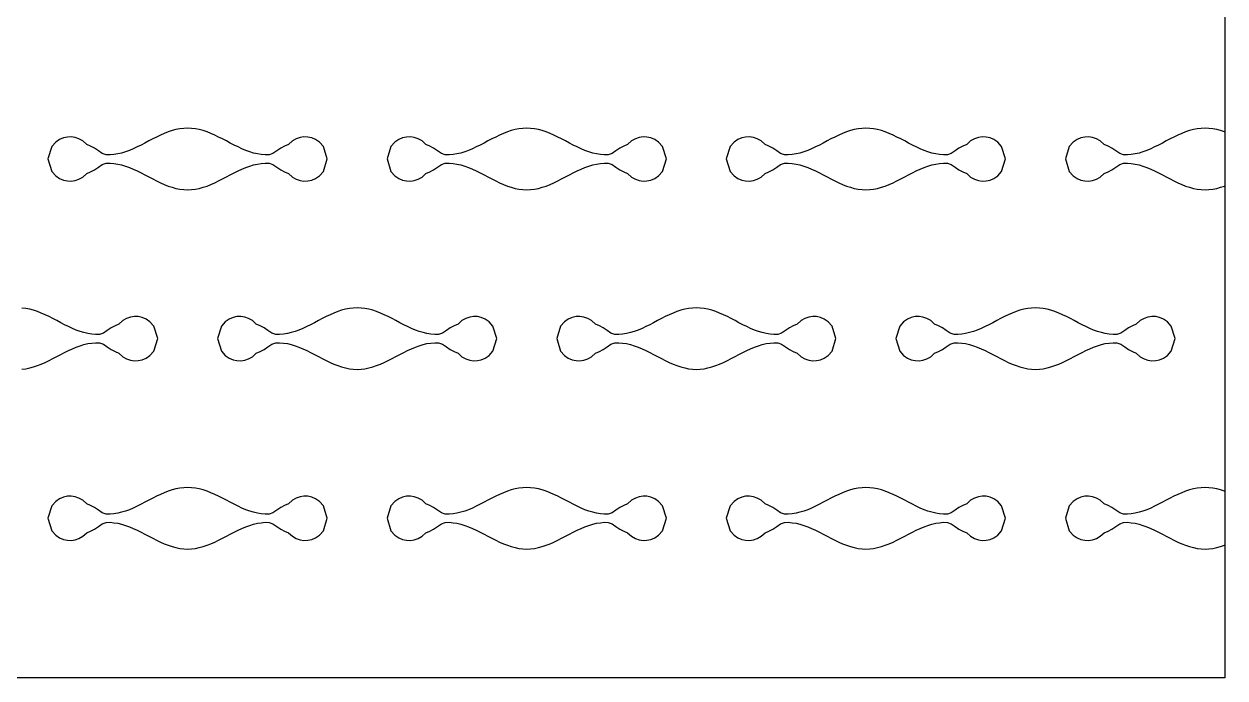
# Model space of a CAD drawing. Header units: millimetres. Extents: x 0 to 120, y 0 to 70.
# Drawn here: x 59.8 to 120, y 0 to 32.8 of the extents above; entities that cross this region are included whole.
import ezdxf

# ---------------------------------------------------------------- set-up
doc = ezdxf.new("R2010")
doc.units = ezdxf.units.MM
doc.layers.add('CUT', color=1, linetype='CONTINUOUS')

msp = doc.modelspace()

# ---------------------------------------------------------------- linework, layer by layer
at = {"layer": 'CUT'}
for points in [[(0, 70), (120, 70), (120, 0), (0, 0), (0, 70)], [(61, 26), (61.1944, 25.3728), (61.3889, 25.1567), (61.5833, 25.0236), (61.7778, 24.9418), (61.9722, 24.8996), (62.1667, 24.8927), (62.3611, 24.9203), (62.5556, 24.9852), (62.75, 25.0954), (62.9444, 25.2712), (63.1389, 25.3579), (63.3333, 25.4541), (63.5278, 25.5914), (63.7222, 25.7199), (63.9167, 25.793), (64.1111, 25.797), (64.3056, 25.7799), (64.5, 25.7477), (64.6944, 25.7012), (64.8889, 25.6414), (65.0833, 25.5698), (65.2778, 25.488), (65.4722, 25.3978), (65.6667, 25.3014), (65.8611, 25.2011), (66.0556, 25.0991), (66.25, 24.9978), (66.4444, 24.8996), (66.6389, 24.8067), (66.8333, 24.7213), (67.0278, 24.6454), (67.2222, 24.5808), (67.4167, 24.5289), (67.6111, 24.4909), (67.8056, 24.4678), (68, 24.46), (68.1944, 24.4678), (68.3889, 24.4909), (68.5833, 24.5289), (68.7778, 24.5808), (68.9722, 24.6454), (69.1667, 24.7213), (69.3611, 24.8067), (69.5556, 24.8996), (69.75, 24.9978), (69.9444, 25.0991), (70.1389, 25.2011), (70.3333, 25.3014), (70.5278, 25.3978), (70.7222, 25.488), (70.9167, 25.5698), (71.1111, 25.6414), (71.3056, 25.7012), (71.5, 25.7477), (71.6944, 25.7799), (71.8889, 25.797), (72.0833, 25.793), (72.2778, 25.7199), (72.4722, 25.5914), (72.6667, 25.4541), (72.8611, 25.3579), (73.0556, 25.2712), (73.25, 25.0954), (73.4444, 24.9852), (73.6389, 24.9203), (73.8333, 24.8927), (74.0278, 24.8996), (74.2222, 24.9418), (74.4167, 25.0236), (74.6111, 25.1567), (74.8056, 25.3728), (75, 26), (75, 26), (74.8056, 26.6272), (74.6111, 26.8433), (74.4167, 26.9764), (74.2222, 27.0582), (74.0278, 27.1004), (73.8333, 27.1073), (73.6389, 27.0797), (73.4444, 27.0148), (73.25, 26.9046), (73.0556, 26.7288), (72.8611, 26.6421), (72.6667, 26.5459), (72.4722, 26.4086), (72.2778, 26.2801), (72.0833, 26.207), (71.8889, 26.203), (71.6944, 26.2201), (71.5, 26.2523), (71.3056, 26.2988), (71.1111, 26.3586), (70.9167, 26.4302), (70.7222, 26.512), (70.5278, 26.6022), (70.3333, 26.6986), (70.1389, 26.7989), (69.9444, 26.9009), (69.75, 27.0022), (69.5556, 27.1004), (69.3611, 27.1933), (69.1667, 27.2787), (68.9722, 27.3546), (68.7778, 27.4192), (68.5833, 27.4711), (68.3889, 27.5091), (68.1944, 27.5322), (68, 27.54), (67.8056, 27.5322), (67.6111, 27.5091), (67.4167, 27.4711), (67.2222, 27.4192), (67.0278, 27.3546), (66.8333, 27.2787), (66.6389, 27.1933), (66.4444, 27.1004), (66.25, 27.0022), (66.0556, 26.9009), (65.8611, 26.7989), (65.6667, 26.6986), (65.4722, 26.6022), (65.2778, 26.512), (65.0833, 26.4302), (64.8889, 26.3586), (64.6944, 26.2988), (64.5, 26.2523), (64.3056, 26.2201), (64.1111, 26.203), (63.9167, 26.207), (63.7222, 26.2801), (63.5278, 26.4086), (63.3333, 26.5459), (63.1389, 26.6421), (62.9444, 26.7288), (62.75, 26.9046), (62.5556, 27.0148), (62.3611, 27.0797), (62.1667, 27.1073), (61.9722, 27.1004), (61.7778, 27.0582), (61.5833, 26.9764), (61.3889, 26.8433), (61.1944, 26.6272), (61, 26), (61, 26)], [(78, 26), (78.1944, 25.3728), (78.3889, 25.1567), (78.5833, 25.0236), (78.7778, 24.9418), (78.9722, 24.8996), (79.1667, 24.8927), (79.3611, 24.9203), (79.5556, 24.9852), (79.75, 25.0954), (79.9444, 25.2712), (80.1389, 25.3579), (80.3333, 25.4541), (80.5278, 25.5914), (80.7222, 25.7199), (80.9167, 25.793), (81.1111, 25.797), (81.3056, 25.7799), (81.5, 25.7477), (81.6944, 25.7012), (81.8889, 25.6414), (82.0833, 25.5698), (82.2778, 25.488), (82.4722, 25.3978), (82.6667, 25.3014), (82.8611, 25.2011), (83.0556, 25.0991), (83.25, 24.9978), (83.4444, 24.8996), (83.6389, 24.8067), (83.8333, 24.7213), (84.0278, 24.6454), (84.2222, 24.5808), (84.4167, 24.5289), (84.6111, 24.4909), (84.8056, 24.4678), (85, 24.46), (85.1944, 24.4678), (85.3889, 24.4909), (85.5833, 24.5289), (85.7778, 24.5808), (85.9722, 24.6454), (86.1667, 24.7213), (86.3611, 24.8067), (86.5556, 24.8996), (86.75, 24.9978), (86.9444, 25.0991), (87.1389, 25.2011), (87.3333, 25.3014), (87.5278, 25.3978), (87.7222, 25.488), (87.9167, 25.5698), (88.1111, 25.6414), (88.3056, 25.7012), (88.5, 25.7477), (88.6944, 25.7799), (88.8889, 25.797), (89.0833, 25.793), (89.2778, 25.7199), (89.4722, 25.5914), (89.6667, 25.4541), (89.8611, 25.3579), (90.0556, 25.2712), (90.25, 25.0954), (90.4444, 24.9852), (90.6389, 24.9203), (90.8333, 24.8927), (91.0278, 24.8996), (91.2222, 24.9418), (91.4167, 25.0236), (91.6111, 25.1567), (91.8056, 25.3728), (92, 26), (92, 26), (91.8056, 26.6272), (91.6111, 26.8433), (91.4167, 26.9764), (91.2222, 27.0582), (91.0278, 27.1004), (90.8333, 27.1073), (90.6389, 27.0797), (90.4444, 27.0148), (90.25, 26.9046), (90.0556, 26.7288), (89.8611, 26.6421), (89.6667, 26.5459), (89.4722, 26.4086), (89.2778, 26.2801), (89.0833, 26.207), (88.8889, 26.203), (88.6944, 26.2201), (88.5, 26.2523), (88.3056, 26.2988), (88.1111, 26.3586), (87.9167, 26.4302), (87.7222, 26.512), (87.5278, 26.6022), (87.3333, 26.6986), (87.1389, 26.7989), (86.9444, 26.9009), (86.75, 27.0022), (86.5556, 27.1004), (86.3611, 27.1933), (86.1667, 27.2787), (85.9722, 27.3546), (85.7778, 27.4192), (85.5833, 27.4711), (85.3889, 27.5091), (85.1944, 27.5322), (85, 27.54), (84.8056, 27.5322), (84.6111, 27.5091), (84.4167, 27.4711), (84.2222, 27.4192), (84.0278, 27.3546), (83.8333, 27.2787), (83.6389, 27.1933), (83.4444, 27.1004), (83.25, 27.0022), (83.0556, 26.9009), (82.8611, 26.7989), (82.6667, 26.6986), (82.4722, 26.6022), (82.2778, 26.512), (82.0833, 26.4302), (81.8889, 26.3586), (81.6944, 26.2988), (81.5, 26.2523), (81.3056, 26.2201), (81.1111, 26.203), (80.9167, 26.207), (80.7222, 26.2801), (80.5278, 26.4086), (80.3333, 26.5459), (80.1389, 26.6421), (79.9444, 26.7288), (79.75, 26.9046), (79.5556, 27.0148), (79.3611, 27.0797), (79.1667, 27.1073), (78.9722, 27.1004), (78.7778, 27.0582), (78.5833, 26.9764), (78.3889, 26.8433), (78.1944, 26.6272), (78, 26), (78, 26)], [(95, 26), (95.1944, 25.3728), (95.3889, 25.1567), (95.5833, 25.0236), (95.7778, 24.9418), (95.9722, 24.8996), (96.1667, 24.8927), (96.3611, 24.9203), (96.5556, 24.9852), (96.75, 25.0954), (96.9444, 25.2712), (97.1389, 25.3579), (97.3333, 25.4541), (97.5278, 25.5914), (97.7222, 25.7199), (97.9167, 25.793), (98.1111, 25.797), (98.3056, 25.7799), (98.5, 25.7477), (98.6944, 25.7012), (98.8889, 25.6414), (99.0833, 25.5698), (99.2778, 25.488), (99.4722, 25.3978), (99.6667, 25.3014), (99.8611, 25.2011), (100.0556, 25.0991), (100.25, 24.9978), (100.4444, 24.8996), (100.6389, 24.8067), (100.8333, 24.7213), (101.0278, 24.6454), (101.2222, 24.5808), (101.4167, 24.5289), (101.6111, 24.4909), (101.8056, 24.4678), (102, 24.46), (102.1944, 24.4678), (102.3889, 24.4909), (102.5833, 24.5289), (102.7778, 24.5808), (102.9722, 24.6454), (103.1667, 24.7213), (103.3611, 24.8067), (103.5556, 24.8996), (103.75, 24.9978), (103.9444, 25.0991), (104.1389, 25.2011), (104.3333, 25.3014), (104.5278, 25.3978), (104.7222, 25.488), (104.9167, 25.5698), (105.1111, 25.6414), (105.3056, 25.7012), (105.5, 25.7477), (105.6944, 25.7799), (105.8889, 25.797), (106.0833, 25.793), (106.2778, 25.7199), (106.4722, 25.5914), (106.6667, 25.4541), (106.8611, 25.3579), (107.0556, 25.2712), (107.25, 25.0954), (107.4444, 24.9852), (107.6389, 24.9203), (107.8333, 24.8927), (108.0278, 24.8996), (108.2222, 24.9418), (108.4167, 25.0236), (108.6111, 25.1567), (108.8056, 25.3728), (109, 26), (109, 26), (108.8056, 26.6272), (108.6111, 26.8433), (108.4167, 26.9764), (108.2222, 27.0582), (108.0278, 27.1004), (107.8333, 27.1073), (107.6389, 27.0797), (107.4444, 27.0148), (107.25, 26.9046), (107.0556, 26.7288), (106.8611, 26.6421), (106.6667, 26.5459), (106.4722, 26.4086), (106.2778, 26.2801), (106.0833, 26.207), (105.8889, 26.203), (105.6944, 26.2201), (105.5, 26.2523), (105.3056, 26.2988), (105.1111, 26.3586), (104.9167, 26.4302), (104.7222, 26.512), (104.5278, 26.6022), (104.3333, 26.6986), (104.1389, 26.7989), (103.9444, 26.9009), (103.75, 27.0022), (103.5556, 27.1004), (103.3611, 27.1933), (103.1667, 27.2787), (102.9722, 27.3546), (102.7778, 27.4192), (102.5833, 27.4711), (102.3889, 27.5091), (102.1944, 27.5322), (102, 27.54), (101.8056, 27.5322), (101.6111, 27.5091), (101.4167, 27.4711), (101.2222, 27.4192), (101.0278, 27.3546), (100.8333, 27.2787), (100.6389, 27.1933), (100.4444, 27.1004), (100.25, 27.0022), (100.0556, 26.9009), (99.8611, 26.7989), (99.6667, 26.6986), (99.4722, 26.6022), (99.2778, 26.512), (99.0833, 26.4302), (98.8889, 26.3586), (98.6944, 26.2988), (98.5, 26.2523), (98.3056, 26.2201), (98.1111, 26.203), (97.9167, 26.207), (97.7222, 26.2801), (97.5278, 26.4086), (97.3333, 26.5459), (97.1389, 26.6421), (96.9444, 26.7288), (96.75, 26.9046), (96.5556, 27.0148), (96.3611, 27.0797), (96.1667, 27.1073), (95.9722, 27.1004), (95.7778, 27.0582), (95.5833, 26.9764), (95.3889, 26.8433), (95.1944, 26.6272), (95, 26), (95, 26)], [(120, 27.3437), (119.9722, 27.3546), (119.7778, 27.4192), (119.5833, 27.4711), (119.3889, 27.5091), (119.1944, 27.5322), (119, 27.54), (118.8056, 27.5322), (118.6111, 27.5091), (118.4167, 27.4711), (118.2222, 27.4192), (118.0278, 27.3546), (117.8333, 27.2787), (117.6389, 27.1933), (117.4444, 27.1004), (117.25, 27.0022), (117.0556, 26.9009), (116.8611, 26.7989), (116.6667, 26.6986), (116.4722, 26.6022), (116.2778, 26.512), (116.0833, 26.4302), (115.8889, 26.3586), (115.6944, 26.2988), (115.5, 26.2523), (115.3056, 26.2201), (115.1111, 26.203), (114.9167, 26.207), (114.7222, 26.2801), (114.5278, 26.4086), (114.3333, 26.5459), (114.1389, 26.6421), (113.9444, 26.7288), (113.75, 26.9046), (113.5556, 27.0148), (113.3611, 27.0797), (113.1667, 27.1073), (112.9722, 27.1004), (112.7778, 27.0582), (112.5833, 26.9764), (112.3889, 26.8433), (112.1944, 26.6272), (112, 26), (112, 26)], [(112, 26), (112.1944, 25.3728), (112.3889, 25.1567), (112.5833, 25.0236), (112.7778, 24.9418), (112.9722, 24.8996), (113.1667, 24.8927), (113.3611, 24.9203), (113.5556, 24.9852), (113.75, 25.0954), (113.9444, 25.2712), (114.1389, 25.3579), (114.3333, 25.4541), (114.5278, 25.5914), (114.7222, 25.7199), (114.9167, 25.793), (115.1111, 25.797), (115.3056, 25.7799), (115.5, 25.7477), (115.6944, 25.7012), (115.8889, 25.6414), (116.0833, 25.5698), (116.2778, 25.488), (116.4722, 25.3978), (116.6667, 25.3014), (116.8611, 25.2011), (117.0556, 25.0991), (117.25, 24.9978), (117.4444, 24.8996), (117.6389, 24.8067), (117.8333, 24.7213), (118.0278, 24.6454), (118.2222, 24.5808), (118.4167, 24.5289), (118.6111, 24.4909), (118.8056, 24.4678), (119, 24.46), (119.1944, 24.4678), (119.3889, 24.4909), (119.5833, 24.5289), (119.7778, 24.5808), (119.9722, 24.6454), (120, 24.6563)], [(59.6944, 15.4678), (59.8889, 15.4909), (60.0833, 15.5289), (60.2778, 15.5808), (60.4722, 15.6454), (60.6667, 15.7213), (60.8611, 15.8067), (61.0556, 15.8996), (61.25, 15.9978), (61.4444, 16.0991), (61.6389, 16.2011), (61.8333, 16.3014), (62.0278, 16.3978), (62.2222, 16.488), (62.4167, 16.5698), (62.6111, 16.6414), (62.8056, 16.7012), (63, 16.7477), (63.1944, 16.7799), (63.3889, 16.797), (63.5833, 16.793), (63.7778, 16.7199), (63.9722, 16.5914), (64.1667, 16.4541), (64.3611, 16.3579), (64.5556, 16.2712), (64.75, 16.0954), (64.9444, 15.9852), (65.1389, 15.9203), (65.3333, 15.8927), (65.5278, 15.8996), (65.7222, 15.9418), (65.9167, 16.0236), (66.1111, 16.1567), (66.3056, 16.3728), (66.5, 17), (66.5, 17), (66.3056, 17.6272), (66.1111, 17.8433), (65.9167, 17.9764), (65.7222, 18.0582), (65.5278, 18.1004), (65.3333, 18.1073), (65.1389, 18.0797), (64.9444, 18.0148), (64.75, 17.9046), (64.5556, 17.7288), (64.3611, 17.6421), (64.1667, 17.5459), (63.9722, 17.4086), (63.7778, 17.2801), (63.5833, 17.207), (63.3889, 17.203), (63.1944, 17.2201), (63, 17.2523), (62.8056, 17.2988), (62.6111, 17.3586), (62.4167, 17.4302), (62.2222, 17.512), (62.0278, 17.6022), (61.8333, 17.6986), (61.6389, 17.7989), (61.4444, 17.9009), (61.25, 18.0022), (61.0556, 18.1004), (60.8611, 18.1933), (60.6667, 18.2787), (60.4722, 18.3546), (60.2778, 18.4192), (60.0833, 18.4711), (59.8889, 18.5091), (59.6944, 18.5322)], [(69.5, 17), (69.6944, 16.3728), (69.8889, 16.1567), (70.0833, 16.0236), (70.2778, 15.9418), (70.4722, 15.8996), (70.6667, 15.8927), (70.8611, 15.9203), (71.0556, 15.9852), (71.25, 16.0954), (71.4444, 16.2712), (71.6389, 16.3579), (71.8333, 16.4541), (72.0278, 16.5914), (72.2222, 16.7199), (72.4167, 16.793), (72.6111, 16.797), (72.8056, 16.7799), (73, 16.7477), (73.1944, 16.7012), (73.3889, 16.6414), (73.5833, 16.5698), (73.7778, 16.488), (73.9722, 16.3978), (74.1667, 16.3014), (74.3611, 16.2011), (74.5556, 16.0991), (74.75, 15.9978), (74.9444, 15.8996), (75.1389, 15.8067), (75.3333, 15.7213), (75.5278, 15.6454), (75.7222, 15.5808), (75.9167, 15.5289), (76.1111, 15.4909), (76.3056, 15.4678), (76.5, 15.46), (76.6944, 15.4678), (76.8889, 15.4909), (77.0833, 15.5289), (77.2778, 15.5808), (77.4722, 15.6454), (77.6667, 15.7213), (77.8611, 15.8067), (78.0556, 15.8996), (78.25, 15.9978), (78.4444, 16.0991), (78.6389, 16.2011), (78.8333, 16.3014), (79.0278, 16.3978), (79.2222, 16.488), (79.4167, 16.5698), (79.6111, 16.6414), (79.8056, 16.7012), (80, 16.7477), (80.1944, 16.7799), (80.3889, 16.797), (80.5833, 16.793), (80.7778, 16.7199), (80.9722, 16.5914), (81.1667, 16.4541), (81.3611, 16.3579), (81.5556, 16.2712), (81.75, 16.0954), (81.9444, 15.9852), (82.1389, 15.9203), (82.3333, 15.8927), (82.5278, 15.8996), (82.7222, 15.9418), (82.9167, 16.0236), (83.1111, 16.1567), (83.3056, 16.3728), (83.5, 17), (83.5, 17), (83.3056, 17.6272), (83.1111, 17.8433), (82.9167, 17.9764), (82.7222, 18.0582), (82.5278, 18.1004), (82.3333, 18.1073), (82.1389, 18.0797), (81.9444, 18.0148), (81.75, 17.9046), (81.5556, 17.7288), (81.3611, 17.6421), (81.1667, 17.5459), (80.9722, 17.4086), (80.7778, 17.2801), (80.5833, 17.207), (80.3889, 17.203), (80.1944, 17.2201), (80, 17.2523), (79.8056, 17.2988), (79.6111, 17.3586), (79.4167, 17.4302), (79.2222, 17.512), (79.0278, 17.6022), (78.8333, 17.6986), (78.6389, 17.7989), (78.4444, 17.9009), (78.25, 18.0022), (78.0556, 18.1004), (77.8611, 18.1933), (77.6667, 18.2787), (77.4722, 18.3546), (77.2778, 18.4192), (77.0833, 18.4711), (76.8889, 18.5091), (76.6944, 18.5322), (76.5, 18.54), (76.3056, 18.5322), (76.1111, 18.5091), (75.9167, 18.4711), (75.7222, 18.4192), (75.5278, 18.3546), (75.3333, 18.2787), (75.1389, 18.1933), (74.9444, 18.1004), (74.75, 18.0022), (74.5556, 17.9009), (74.3611, 17.7989), (74.1667, 17.6986), (73.9722, 17.6022), (73.7778, 17.512), (73.5833, 17.4302), (73.3889, 17.3586), (73.1944, 17.2988), (73, 17.2523), (72.8056, 17.2201), (72.6111, 17.203), (72.4167, 17.207), (72.2222, 17.2801), (72.0278, 17.4086), (71.8333, 17.5459), (71.6389, 17.6421), (71.4444, 17.7288), (71.25, 17.9046), (71.0556, 18.0148), (70.8611, 18.0797), (70.6667, 18.1073), (70.4722, 18.1004), (70.2778, 18.0582), (70.0833, 17.9764), (69.8889, 17.8433), (69.6944, 17.6272), (69.5, 17), (69.5, 17)], [(86.5, 17), (86.6944, 16.3728), (86.8889, 16.1567), (87.0833, 16.0236), (87.2778, 15.9418), (87.4722, 15.8996), (87.6667, 15.8927), (87.8611, 15.9203), (88.0556, 15.9852), (88.25, 16.0954), (88.4444, 16.2712), (88.6389, 16.3579), (88.8333, 16.4541), (89.0278, 16.5914), (89.2222, 16.7199), (89.4167, 16.793), (89.6111, 16.797), (89.8056, 16.7799), (90, 16.7477), (90.1944, 16.7012), (90.3889, 16.6414), (90.5833, 16.5698), (90.7778, 16.488), (90.9722, 16.3978), (91.1667, 16.3014), (91.3611, 16.2011), (91.5556, 16.0991), (91.75, 15.9978), (91.9444, 15.8996), (92.1389, 15.8067), (92.3333, 15.7213), (92.5278, 15.6454), (92.7222, 15.5808), (92.9167, 15.5289), (93.1111, 15.4909), (93.3056, 15.4678), (93.5, 15.46), (93.6944, 15.4678), (93.8889, 15.4909), (94.0833, 15.5289), (94.2778, 15.5808), (94.4722, 15.6454), (94.6667, 15.7213), (94.8611, 15.8067), (95.0556, 15.8996), (95.25, 15.9978), (95.4444, 16.0991), (95.6389, 16.2011), (95.8333, 16.3014), (96.0278, 16.3978), (96.2222, 16.488), (96.4167, 16.5698), (96.6111, 16.6414), (96.8056, 16.7012), (97, 16.7477), (97.1944, 16.7799), (97.3889, 16.797), (97.5833, 16.793), (97.7778, 16.7199), (97.9722, 16.5914), (98.1667, 16.4541), (98.3611, 16.3579), (98.5556, 16.2712), (98.75, 16.0954), (98.9444, 15.9852), (99.1389, 15.9203), (99.3333, 15.8927), (99.5278, 15.8996), (99.7222, 15.9418), (99.9167, 16.0236), (100.1111, 16.1567), (100.3056, 16.3728), (100.5, 17), (100.5, 17), (100.3056, 17.6272), (100.1111, 17.8433), (99.9167, 17.9764), (99.7222, 18.0582), (99.5278, 18.1004), (99.3333, 18.1073), (99.1389, 18.0797), (98.9444, 18.0148), (98.75, 17.9046), (98.5556, 17.7288), (98.3611, 17.6421), (98.1667, 17.5459), (97.9722, 17.4086), (97.7778, 17.2801), (97.5833, 17.207), (97.3889, 17.203), (97.1944, 17.2201), (97, 17.2523), (96.8056, 17.2988), (96.6111, 17.3586), (96.4167, 17.4302), (96.2222, 17.512), (96.0278, 17.6022), (95.8333, 17.6986), (95.6389, 17.7989), (95.4444, 17.9009), (95.25, 18.0022), (95.0556, 18.1004), (94.8611, 18.1933), (94.6667, 18.2787), (94.4722, 18.3546), (94.2778, 18.4192), (94.0833, 18.4711), (93.8889, 18.5091), (93.6944, 18.5322), (93.5, 18.54), (93.3056, 18.5322), (93.1111, 18.5091), (92.9167, 18.4711), (92.7222, 18.4192), (92.5278, 18.3546), (92.3333, 18.2787), (92.1389, 18.1933), (91.9444, 18.1004), (91.75, 18.0022), (91.5556, 17.9009), (91.3611, 17.7989), (91.1667, 17.6986), (90.9722, 17.6022), (90.7778, 17.512), (90.5833, 17.4302), (90.3889, 17.3586), (90.1944, 17.2988), (90, 17.2523), (89.8056, 17.2201), (89.6111, 17.203), (89.4167, 17.207), (89.2222, 17.2801), (89.0278, 17.4086), (88.8333, 17.5459), (88.6389, 17.6421), (88.4444, 17.7288), (88.25, 17.9046), (88.0556, 18.0148), (87.8611, 18.0797), (87.6667, 18.1073), (87.4722, 18.1004), (87.2778, 18.0582), (87.0833, 17.9764), (86.8889, 17.8433), (86.6944, 17.6272), (86.5, 17), (86.5, 17)], [(103.5, 17), (103.6944, 16.3728), (103.8889, 16.1567), (104.0833, 16.0236), (104.2778, 15.9418), (104.4722, 15.8996), (104.6667, 15.8927), (104.8611, 15.9203), (105.0556, 15.9852), (105.25, 16.0954), (105.4444, 16.2712), (105.6389, 16.3579), (105.8333, 16.4541), (106.0278, 16.5914), (106.2222, 16.7199), (106.4167, 16.793), (106.6111, 16.797), (106.8056, 16.7799), (107, 16.7477), (107.1944, 16.7012), (107.3889, 16.6414), (107.5833, 16.5698), (107.7778, 16.488), (107.9722, 16.3978), (108.1667, 16.3014), (108.3611, 16.2011), (108.5556, 16.0991), (108.75, 15.9978), (108.9444, 15.8996), (109.1389, 15.8067), (109.3333, 15.7213), (109.5278, 15.6454), (109.7222, 15.5808), (109.9167, 15.5289), (110.1111, 15.4909), (110.3056, 15.4678), (110.5, 15.46), (110.6944, 15.4678), (110.8889, 15.4909), (111.0833, 15.5289), (111.2778, 15.5808), (111.4722, 15.6454), (111.6667, 15.7213), (111.8611, 15.8067), (112.0556, 15.8996), (112.25, 15.9978), (112.4444, 16.0991), (112.6389, 16.2011), (112.8333, 16.3014), (113.0278, 16.3978), (113.2222, 16.488), (113.4167, 16.5698), (113.6111, 16.6414), (113.8056, 16.7012), (114, 16.7477), (114.1944, 16.7799), (114.3889, 16.797), (114.5833, 16.793), (114.7778, 16.7199), (114.9722, 16.5914), (115.1667, 16.4541), (115.3611, 16.3579), (115.5556, 16.2712), (115.75, 16.0954), (115.9444, 15.9852), (116.1389, 15.9203), (116.3333, 15.8927), (116.5278, 15.8996), (116.7222, 15.9418), (116.9167, 16.0236), (117.1111, 16.1567), (117.3056, 16.3728), (117.5, 17), (117.5, 17), (117.3056, 17.6272), (117.1111, 17.8433), (116.9167, 17.9764), (116.7222, 18.0582), (116.5278, 18.1004), (116.3333, 18.1073), (116.1389, 18.0797), (115.9444, 18.0148), (115.75, 17.9046), (115.5556, 17.7288), (115.3611, 17.6421), (115.1667, 17.5459), (114.9722, 17.4086), (114.7778, 17.2801), (114.5833, 17.207), (114.3889, 17.203), (114.1944, 17.2201), (114, 17.2523), (113.8056, 17.2988), (113.6111, 17.3586), (113.4167, 17.4302), (113.2222, 17.512), (113.0278, 17.6022), (112.8333, 17.6986), (112.6389, 17.7989), (112.4444, 17.9009), (112.25, 18.0022), (112.0556, 18.1004), (111.8611, 18.1933), (111.6667, 18.2787), (111.4722, 18.3546), (111.2778, 18.4192), (111.0833, 18.4711), (110.8889, 18.5091), (110.6944, 18.5322), (110.5, 18.54), (110.3056, 18.5322), (110.1111, 18.5091), (109.9167, 18.4711), (109.7222, 18.4192), (109.5278, 18.3546), (109.3333, 18.2787), (109.1389, 18.1933), (108.9444, 18.1004), (108.75, 18.0022), (108.5556, 17.9009), (108.3611, 17.7989), (108.1667, 17.6986), (107.9722, 17.6022), (107.7778, 17.512), (107.5833, 17.4302), (107.3889, 17.3586), (107.1944, 17.2988), (107, 17.2523), (106.8056, 17.2201), (106.6111, 17.203), (106.4167, 17.207), (106.2222, 17.2801), (106.0278, 17.4086), (105.8333, 17.5459), (105.6389, 17.6421), (105.4444, 17.7288), (105.25, 17.9046), (105.0556, 18.0148), (104.8611, 18.0797), (104.6667, 18.1073), (104.4722, 18.1004), (104.2778, 18.0582), (104.0833, 17.9764), (103.8889, 17.8433), (103.6944, 17.6272), (103.5, 17), (103.5, 17)], [(61, 8), (61.1944, 7.3728), (61.3889, 7.1567), (61.5833, 7.0236), (61.7778, 6.9418), (61.9722, 6.8996), (62.1667, 6.8927), (62.3611, 6.9203), (62.5556, 6.9852), (62.75, 7.0954), (62.9444, 7.2712), (63.1389, 7.3579), (63.3333, 7.4541), (63.5278, 7.5914), (63.7222, 7.7199), (63.9167, 7.793), (64.1111, 7.797), (64.3056, 7.7799), (64.5, 7.7477), (64.6944, 7.7012), (64.8889, 7.6414), (65.0833, 7.5698), (65.2778, 7.488), (65.4722, 7.3978), (65.6667, 7.3014), (65.8611, 7.2011), (66.0556, 7.0991), (66.25, 6.9978), (66.4444, 6.8996), (66.6389, 6.8067), (66.8333, 6.7213), (67.0278, 6.6454), (67.2222, 6.5808), (67.4167, 6.5289), (67.6111, 6.4909), (67.8056, 6.4678), (68, 6.46), (68.1944, 6.4678), (68.3889, 6.4909), (68.5833, 6.5289), (68.7778, 6.5808), (68.9722, 6.6454), (69.1667, 6.7213), (69.3611, 6.8067), (69.5556, 6.8996), (69.75, 6.9978), (69.9444, 7.0991), (70.1389, 7.2011), (70.3333, 7.3014), (70.5278, 7.3978), (70.7222, 7.488), (70.9167, 7.5698), (71.1111, 7.6414), (71.3056, 7.7012), (71.5, 7.7477), (71.6944, 7.7799), (71.8889, 7.797), (72.0833, 7.793), (72.2778, 7.7199), (72.4722, 7.5914), (72.6667, 7.4541), (72.8611, 7.3579), (73.0556, 7.2712), (73.25, 7.0954), (73.4444, 6.9852), (73.6389, 6.9203), (73.8333, 6.8927), (74.0278, 6.8996), (74.2222, 6.9418), (74.4167, 7.0236), (74.6111, 7.1567), (74.8056, 7.3728), (75, 8), (75, 8), (74.8056, 8.6272), (74.6111, 8.8433), (74.4167, 8.9764), (74.2222, 9.0582), (74.0278, 9.1004), (73.8333, 9.1073), (73.6389, 9.0797), (73.4444, 9.0148), (73.25, 8.9046), (73.0556, 8.7288), (72.8611, 8.6421), (72.6667, 8.5459), (72.4722, 8.4086), (72.2778, 8.2801), (72.0833, 8.207), (71.8889, 8.203), (71.6944, 8.2201), (71.5, 8.2523), (71.3056, 8.2988), (71.1111, 8.3586), (70.9167, 8.4302), (70.7222, 8.512), (70.5278, 8.6022), (70.3333, 8.6986), (70.1389, 8.7989), (69.9444, 8.9009), (69.75, 9.0022), (69.5556, 9.1004), (69.3611, 9.1933), (69.1667, 9.2787), (68.9722, 9.3546), (68.7778, 9.4192), (68.5833, 9.4711), (68.3889, 9.5091), (68.1944, 9.5322), (68, 9.54), (67.8056, 9.5322), (67.6111, 9.5091), (67.4167, 9.4711), (67.2222, 9.4192), (67.0278, 9.3546), (66.8333, 9.2787), (66.6389, 9.1933), (66.4444, 9.1004), (66.25, 9.0022), (66.0556, 8.9009), (65.8611, 8.7989), (65.6667, 8.6986), (65.4722, 8.6022), (65.2778, 8.512), (65.0833, 8.4302), (64.8889, 8.3586), (64.6944, 8.2988), (64.5, 8.2523), (64.3056, 8.2201), (64.1111, 8.203), (63.9167, 8.207), (63.7222, 8.2801), (63.5278, 8.4086), (63.3333, 8.5459), (63.1389, 8.6421), (62.9444, 8.7288), (62.75, 8.9046), (62.5556, 9.0148), (62.3611, 9.0797), (62.1667, 9.1073), (61.9722, 9.1004), (61.7778, 9.0582), (61.5833, 8.9764), (61.3889, 8.8433), (61.1944, 8.6272), (61, 8), (61, 8)], [(78, 8), (78.1944, 7.3728), (78.3889, 7.1567), (78.5833, 7.0236), (78.7778, 6.9418), (78.9722, 6.8996), (79.1667, 6.8927), (79.3611, 6.9203), (79.5556, 6.9852), (79.75, 7.0954), (79.9444, 7.2712), (80.1389, 7.3579), (80.3333, 7.4541), (80.5278, 7.5914), (80.7222, 7.7199), (80.9167, 7.793), (81.1111, 7.797), (81.3056, 7.7799), (81.5, 7.7477), (81.6944, 7.7012), (81.8889, 7.6414), (82.0833, 7.5698), (82.2778, 7.488), (82.4722, 7.3978), (82.6667, 7.3014), (82.8611, 7.2011), (83.0556, 7.0991), (83.25, 6.9978), (83.4444, 6.8996), (83.6389, 6.8067), (83.8333, 6.7213), (84.0278, 6.6454), (84.2222, 6.5808), (84.4167, 6.5289), (84.6111, 6.4909), (84.8056, 6.4678), (85, 6.46), (85.1944, 6.4678), (85.3889, 6.4909), (85.5833, 6.5289), (85.7778, 6.5808), (85.9722, 6.6454), (86.1667, 6.7213), (86.3611, 6.8067), (86.5556, 6.8996), (86.75, 6.9978), (86.9444, 7.0991), (87.1389, 7.2011), (87.3333, 7.3014), (87.5278, 7.3978), (87.7222, 7.488), (87.9167, 7.5698), (88.1111, 7.6414), (88.3056, 7.7012), (88.5, 7.7477), (88.6944, 7.7799), (88.8889, 7.797), (89.0833, 7.793), (89.2778, 7.7199), (89.4722, 7.5914), (89.6667, 7.4541), (89.8611, 7.3579), (90.0556, 7.2712), (90.25, 7.0954), (90.4444, 6.9852), (90.6389, 6.9203), (90.8333, 6.8927), (91.0278, 6.8996), (91.2222, 6.9418), (91.4167, 7.0236), (91.6111, 7.1567), (91.8056, 7.3728), (92, 8), (92, 8), (91.8056, 8.6272), (91.6111, 8.8433), (91.4167, 8.9764), (91.2222, 9.0582), (91.0278, 9.1004), (90.8333, 9.1073), (90.6389, 9.0797), (90.4444, 9.0148), (90.25, 8.9046), (90.0556, 8.7288), (89.8611, 8.6421), (89.6667, 8.5459), (89.4722, 8.4086), (89.2778, 8.2801), (89.0833, 8.207), (88.8889, 8.203), (88.6944, 8.2201), (88.5, 8.2523), (88.3056, 8.2988), (88.1111, 8.3586), (87.9167, 8.4302), (87.7222, 8.512), (87.5278, 8.6022), (87.3333, 8.6986), (87.1389, 8.7989), (86.9444, 8.9009), (86.75, 9.0022), (86.5556, 9.1004), (86.3611, 9.1933), (86.1667, 9.2787), (85.9722, 9.3546), (85.7778, 9.4192), (85.5833, 9.4711), (85.3889, 9.5091), (85.1944, 9.5322), (85, 9.54), (84.8056, 9.5322), (84.6111, 9.5091), (84.4167, 9.4711), (84.2222, 9.4192), (84.0278, 9.3546), (83.8333, 9.2787), (83.6389, 9.1933), (83.4444, 9.1004), (83.25, 9.0022), (83.0556, 8.9009), (82.8611, 8.7989), (82.6667, 8.6986), (82.4722, 8.6022), (82.2778, 8.512), (82.0833, 8.4302), (81.8889, 8.3586), (81.6944, 8.2988), (81.5, 8.2523), (81.3056, 8.2201), (81.1111, 8.203), (80.9167, 8.207), (80.7222, 8.2801), (80.5278, 8.4086), (80.3333, 8.5459), (80.1389, 8.6421), (79.9444, 8.7288), (79.75, 8.9046), (79.5556, 9.0148), (79.3611, 9.0797), (79.1667, 9.1073), (78.9722, 9.1004), (78.7778, 9.0582), (78.5833, 8.9764), (78.3889, 8.8433), (78.1944, 8.6272), (78, 8), (78, 8)], [(95, 8), (95.1944, 7.3728), (95.3889, 7.1567), (95.5833, 7.0236), (95.7778, 6.9418), (95.9722, 6.8996), (96.1667, 6.8927), (96.3611, 6.9203), (96.5556, 6.9852), (96.75, 7.0954), (96.9444, 7.2712), (97.1389, 7.3579), (97.3333, 7.4541), (97.5278, 7.5914), (97.7222, 7.7199), (97.9167, 7.793), (98.1111, 7.797), (98.3056, 7.7799), (98.5, 7.7477), (98.6944, 7.7012), (98.8889, 7.6414), (99.0833, 7.5698), (99.2778, 7.488), (99.4722, 7.3978), (99.6667, 7.3014), (99.8611, 7.2011), (100.0556, 7.0991), (100.25, 6.9978), (100.4444, 6.8996), (100.6389, 6.8067), (100.8333, 6.7213), (101.0278, 6.6454), (101.2222, 6.5808), (101.4167, 6.5289), (101.6111, 6.4909), (101.8056, 6.4678), (102, 6.46), (102.1944, 6.4678), (102.3889, 6.4909), (102.5833, 6.5289), (102.7778, 6.5808), (102.9722, 6.6454), (103.1667, 6.7213), (103.3611, 6.8067), (103.5556, 6.8996), (103.75, 6.9978), (103.9444, 7.0991), (104.1389, 7.2011), (104.3333, 7.3014), (104.5278, 7.3978), (104.7222, 7.488), (104.9167, 7.5698), (105.1111, 7.6414), (105.3056, 7.7012), (105.5, 7.7477), (105.6944, 7.7799), (105.8889, 7.797), (106.0833, 7.793), (106.2778, 7.7199), (106.4722, 7.5914), (106.6667, 7.4541), (106.8611, 7.3579), (107.0556, 7.2712), (107.25, 7.0954), (107.4444, 6.9852), (107.6389, 6.9203), (107.8333, 6.8927), (108.0278, 6.8996), (108.2222, 6.9418), (108.4167, 7.0236), (108.6111, 7.1567), (108.8056, 7.3728), (109, 8), (109, 8), (108.8056, 8.6272), (108.6111, 8.8433), (108.4167, 8.9764), (108.2222, 9.0582), (108.0278, 9.1004), (107.8333, 9.1073), (107.6389, 9.0797), (107.4444, 9.0148), (107.25, 8.9046), (107.0556, 8.7288), (106.8611, 8.6421), (106.6667, 8.5459), (106.4722, 8.4086), (106.2778, 8.2801), (106.0833, 8.207), (105.8889, 8.203), (105.6944, 8.2201), (105.5, 8.2523), (105.3056, 8.2988), (105.1111, 8.3586), (104.9167, 8.4302), (104.7222, 8.512), (104.5278, 8.6022), (104.3333, 8.6986), (104.1389, 8.7989), (103.9444, 8.9009), (103.75, 9.0022), (103.5556, 9.1004), (103.3611, 9.1933), (103.1667, 9.2787), (102.9722, 9.3546), (102.7778, 9.4192), (102.5833, 9.4711), (102.3889, 9.5091), (102.1944, 9.5322), (102, 9.54), (101.8056, 9.5322), (101.6111, 9.5091), (101.4167, 9.4711), (101.2222, 9.4192), (101.0278, 9.3546), (100.8333, 9.2787), (100.6389, 9.1933), (100.4444, 9.1004), (100.25, 9.0022), (100.0556, 8.9009), (99.8611, 8.7989), (99.6667, 8.6986), (99.4722, 8.6022), (99.2778, 8.512), (99.0833, 8.4302), (98.8889, 8.3586), (98.6944, 8.2988), (98.5, 8.2523), (98.3056, 8.2201), (98.1111, 8.203), (97.9167, 8.207), (97.7222, 8.2801), (97.5278, 8.4086), (97.3333, 8.5459), (97.1389, 8.6421), (96.9444, 8.7288), (96.75, 8.9046), (96.5556, 9.0148), (96.3611, 9.0797), (96.1667, 9.1073), (95.9722, 9.1004), (95.7778, 9.0582), (95.5833, 8.9764), (95.3889, 8.8433), (95.1944, 8.6272), (95, 8), (95, 8)], [(120, 9.3437), (119.9722, 9.3546), (119.7778, 9.4192), (119.5833, 9.4711), (119.3889, 9.5091), (119.1944, 9.5322), (119, 9.54), (118.8056, 9.5322), (118.6111, 9.5091), (118.4167, 9.4711), (118.2222, 9.4192), (118.0278, 9.3546), (117.8333, 9.2787), (117.6389, 9.1933), (117.4444, 9.1004), (117.25, 9.0022), (117.0556, 8.9009), (116.8611, 8.7989), (116.6667, 8.6986), (116.4722, 8.6022), (116.2778, 8.512), (116.0833, 8.4302), (115.8889, 8.3586), (115.6944, 8.2988), (115.5, 8.2523), (115.3056, 8.2201), (115.1111, 8.203), (114.9167, 8.207), (114.7222, 8.2801), (114.5278, 8.4086), (114.3333, 8.5459), (114.1389, 8.6421), (113.9444, 8.7288), (113.75, 8.9046), (113.5556, 9.0148), (113.3611, 9.0797), (113.1667, 9.1073), (112.9722, 9.1004), (112.7778, 9.0582), (112.5833, 8.9764), (112.3889, 8.8433), (112.1944, 8.6272), (112, 8), (112, 8)], [(112, 8), (112.1944, 7.3728), (112.3889, 7.1567), (112.5833, 7.0236), (112.7778, 6.9418), (112.9722, 6.8996), (113.1667, 6.8927), (113.3611, 6.9203), (113.5556, 6.9852), (113.75, 7.0954), (113.9444, 7.2712), (114.1389, 7.3579), (114.3333, 7.4541), (114.5278, 7.5914), (114.7222, 7.7199), (114.9167, 7.793), (115.1111, 7.797), (115.3056, 7.7799), (115.5, 7.7477), (115.6944, 7.7012), (115.8889, 7.6414), (116.0833, 7.5698), (116.2778, 7.488), (116.4722, 7.3978), (116.6667, 7.3014), (116.8611, 7.2011), (117.0556, 7.0991), (117.25, 6.9978), (117.4444, 6.8996), (117.6389, 6.8067), (117.8333, 6.7213), (118.0278, 6.6454), (118.2222, 6.5808), (118.4167, 6.5289), (118.6111, 6.4909), (118.8056, 6.4678), (119, 6.46), (119.1944, 6.4678), (119.3889, 6.4909), (119.5833, 6.5289), (119.7778, 6.5808), (119.9722, 6.6454), (120, 6.6563)]]:
    msp.add_lwpolyline(points, dxfattribs=at)

doc.saveas('drawing.dxf')
